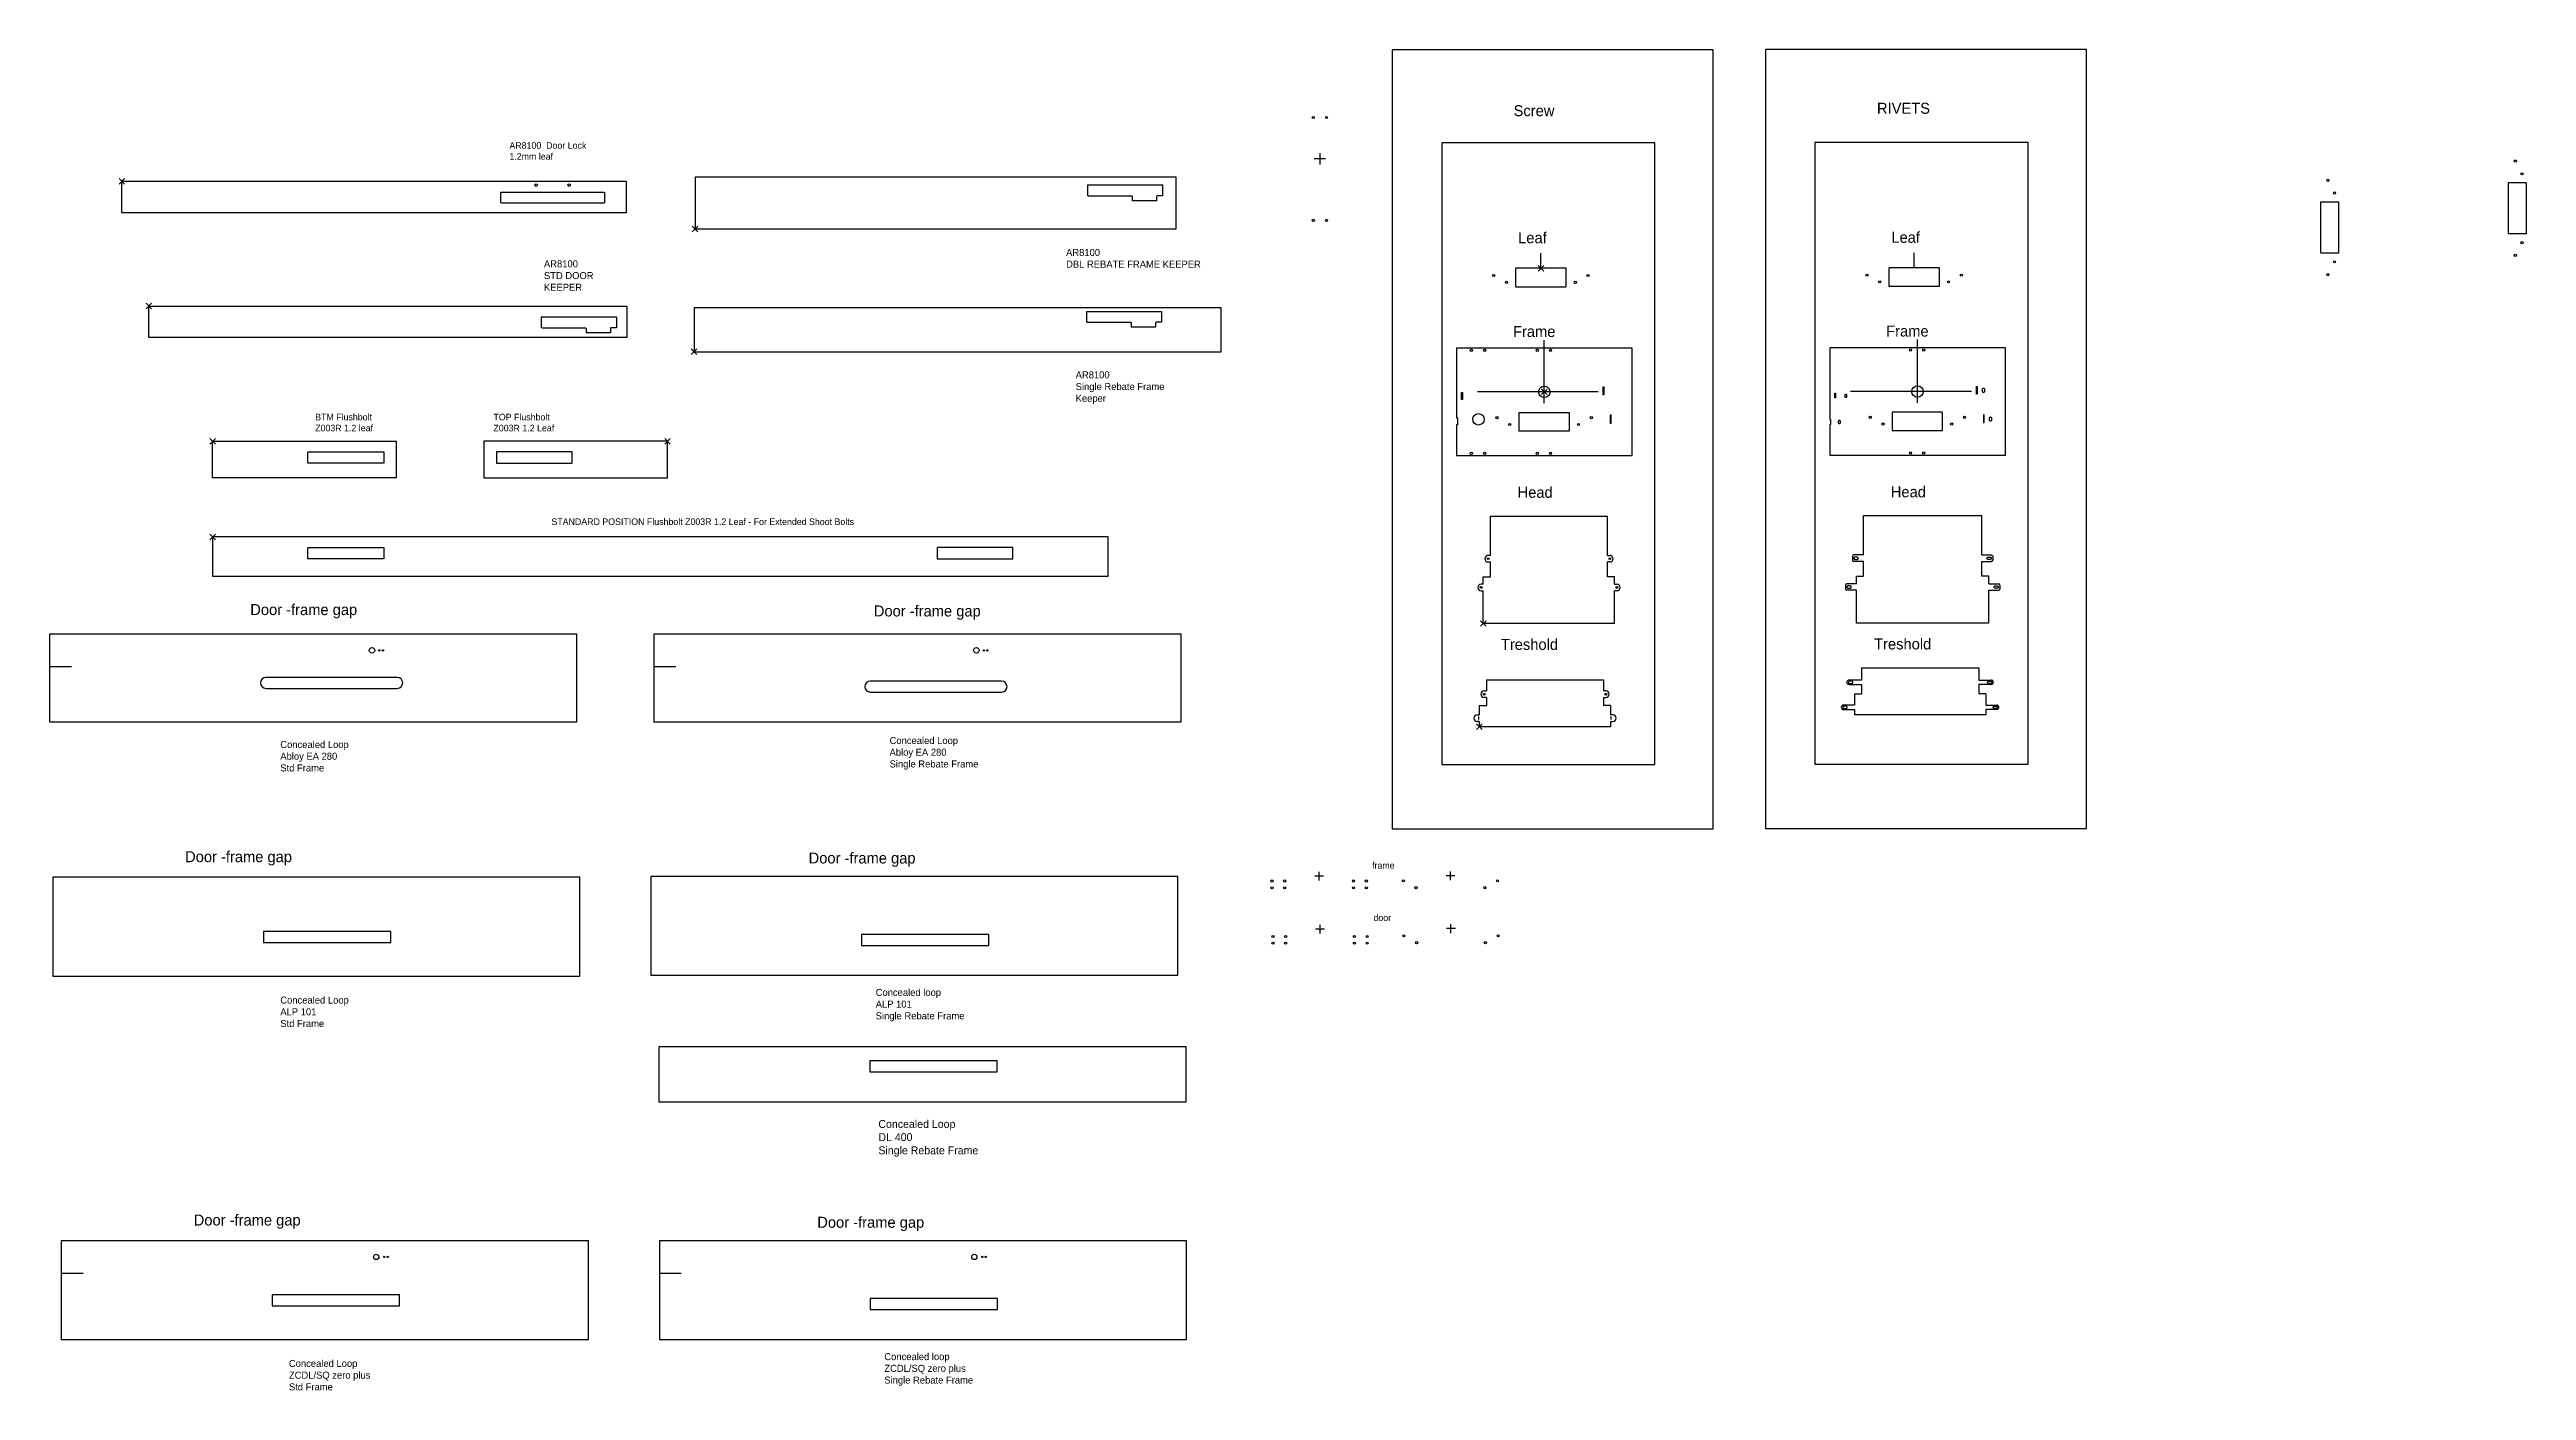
# Model space of a CAD drawing. Header units: millimetres. Extents: x 544 to 6182, y -2395 to 658.
import ezdxf

# ---------------------------------------------------------------- set-up
doc = ezdxf.new("R2010")
doc.units = ezdxf.units.MM

msp = doc.modelspace()

# ---------------------------------------------------------------- linework, layer by layer
for p, q in [((3448.7, 409.2), (3422.7, 409.2)), ((3435.7, 422.2), (3435.7, 396.2)), ((6140.5, 354.5), (6140.5, 239.5)), ((6182, 354.5), (6140.5, 354.5)), ((6182.5, 239.5), (6182.5, 354.5)), ((5755.2, 310.7), (5713.7, 310.7)), ((5713.7, 310.7), (5713.7, 195.7)), ((5755.7, 195.7), (5755.7, 310.7)), ((6141, 239.5), (6182.5, 239.5)), ((3938.9, 160.2), (3938.9, 194.3)), ((4788.5, 161.2), (4788.5, 195.3)), ((5714.2, 195.7), (5755.7, 195.7)), ((3996.4, 160.2), (3881.4, 160.2)), ((3881.4, 159.7), (3881.4, 118.2)), ((3881.4, 118.2), (3996.4, 118.2)), ((3996.4, 118.7), (3996.4, 160.2)), ((4846, 161.2), (4731, 161.2)), ((4731, 160.7), (4731, 119.2)), ((4731, 119.2), (4846, 119.2)), ((4846, 119.7), (4846, 161.2)), ((3746.7, -21.7), (3746.7, -180.2)), ((4146.7, -21.7), (3746.7, -21.7)), ((3946.7, -147), (3946.7, -3.1)), ((4146.7, -266.2), (4146.7, -21.7)), ((4996.4, -20.7), (4596.4, -20.7)), ((4596.4, -20.7), (4596.4, -184.2)), ((4796.4, -146), (4796.4, -2.1)), ((4996.4, -265.2), (4996.4, -20.7)), ((4069.6, -121.2), (3794.2, -121.2)), ((4003.7, -168.7), (3888.7, -168.7)), ((4003.7, -209.7), (4003.7, -168.7)), ((4919.3, -120.2), (4643.8, -120.2)), ((4853.4, -167.7), (4738.4, -167.7)), ((4738.4, -168.2), (4738.4, -209.2)), ((4853.4, -208.7), (4853.4, -167.7)), ((3746.7, -180.2), (3748.7, -180.2)), ((3746.7, -196.2), (3746.7, -266.2)), ((3748.7, -196.2), (3746.7, -196.2)), ((3748.7, -180.2), (3748.7, -196.2)), ((3888.7, -169.2), (3888.7, -210.2)), ((3888.7, -210.2), (4003.7, -210.2)), ((4596.4, -184.2), (4598.4, -184.2)), ((4598.4, -195.2), (4596.4, -195.2)), ((4596.4, -195.2), (4596.4, -265.2)), ((4598.4, -184.2), (4598.4, -195.2)), ((4738.4, -209.2), (4853.4, -209.2)), ((3746.7, -266.2), (4146.7, -266.2)), ((4596.4, -265.2), (4996.4, -265.2)), ((3823.8, -404), (4090.8, -404)), ((3823.8, -493.5), (3823.8, -404)), ((4090.8, -493.5), (4090.8, -404)), ((4673.4, -492.5), (4673.4, -403)), ((4673.4, -403), (4942.4, -403)), ((4942.4, -492.5), (4942.4, -403)), ((3823.8, -493.5), (3818.8, -493.5)), ((4090.8, -493.5), (4095.8, -493.5)), ((4648.4, -495.5), (4648.4, -504.5)), ((4673.4, -492.5), (4651.4, -492.5)), ((4673.4, -507.5), (4651.4, -507.5)), ((4673.4, -541), (4673.4, -507.5)), ((4942.4, -492.5), (4964.4, -492.5)), ((4942.4, -507.5), (4964.4, -507.5)), ((4942.4, -541), (4942.4, -507.5)), ((4967.4, -495.5), (4967.4, -504.5)), ((3807.8, -559), (3802.8, -559)), ((3807.8, -542), (3823.8, -542)), ((3807.8, -559), (3807.8, -542)), ((3818.8, -508.5), (3823.8, -508.5)), ((3823.8, -542), (3823.8, -508.5)), ((4090.8, -542), (4090.8, -508.5)), ((4095.8, -508.5), (4090.8, -508.5)), ((4106.8, -542), (4090.8, -542)), ((4106.8, -559), (4106.8, -542)), ((4106.8, -559), (4111.8, -559)), ((4632.4, -561), (4632.4, -570)), ((4657.4, -558), (4635.4, -558)), ((4657.4, -558), (4657.4, -541)), ((4657.4, -541), (4673.4, -541)), ((4958.4, -541), (4942.4, -541)), ((4958.4, -558), (4958.4, -541)), ((4958.4, -558), (4980.4, -558)), ((4983.4, -561), (4983.4, -570)), ((3802.8, -574), (3807.8, -574)), ((3807.8, -648.5), (3807.8, -574)), ((4106.8, -648.5), (4106.8, -574)), ((4111.8, -574), (4106.8, -574)), ((4657.4, -573), (4635.4, -573)), ((4657.4, -647.5), (4657.4, -573)), ((4958.4, -573), (4980.4, -573)), ((4958.4, -647.5), (4958.4, -573)), ((543.9, -672.7), (543.9, -709.7)), ((1743.9, -672.7), (543.9, -672.7)), ((543.9, -672.7), (543.9, -872.7)), ((1743.9, -872.7), (1743.9, -672.7)), ((3119.7, -672.7), (1919.7, -672.7)), ((1919.7, -673), (1919.7, -873)), ((3119.7, -872.7), (3119.7, -672.7)), ((4106.8, -648.5), (3807.8, -648.5)), ((4957.4, -647.5), (4657.4, -647.5)), ((543.9, -746.7), (593.9, -746.7)), ((1919.7, -746.7), (1969.7, -746.7)), ((3814.7, -776.5), (4081.7, -776.5)), ((3814.7, -776.5), (3814.7, -802)), ((4081.7, -776.5), (4081.7, -802)), ((4668.6, -777.4), (4640.3, -777.4)), ((4640.3, -787.4), (4668.6, -787.4)), ((4668.6, -749.4), (4668.6, -777.4)), ((4668.6, -749.4), (4935.6, -749.4)), ((4668.6, -787.4), (4668.6, -808.4)), ((4935.6, -749.4), (4935.6, -777.4)), ((4935.6, -777.4), (4963.9, -777.4)), ((4963.9, -787.4), (4935.6, -787.4)), ((4935.6, -787.4), (4935.6, -808.4)), ((3798.7, -835.5), (3814.7, -835.5)), ((3798.7, -835.5), (3798.7, -856.5)), ((3814.7, -817), (3814.7, -835.5)), ((4086.7, -802), (4081.7, -802)), ((4081.7, -817), (4086.7, -817)), ((4081.7, -817), (4081.7, -835.5)), ((4097.7, -835.5), (4081.7, -835.5)), ((4097.7, -835.5), (4097.7, -856.5)), ((4652.6, -834.4), (4627.6, -834.4)), ((4627.6, -844.4), (4652.6, -844.4)), ((4652.6, -808.4), (4652.6, -834.4)), ((4652.6, -808.4), (4668.6, -808.4)), ((4652.6, -844.4), (4652.6, -856.4)), ((4951.6, -808.4), (4935.6, -808.4)), ((4951.6, -808.4), (4951.6, -834.4)), ((4951.6, -834.4), (4976.6, -834.4)), ((4976.6, -844.4), (4951.6, -844.4)), ((4951.6, -844.4), (4951.6, -856.4)), ((543.9, -872.7), (1743.9, -872.7)), ((1919.7, -872.7), (3119.7, -872.7)), ((3798.7, -871.5), (3798.7, -883.5)), ((4097.7, -883.5), (3798.7, -883.5)), ((4097.7, -883.5), (3798.7, -883.5)), ((4102.7, -856.5), (4097.7, -856.5)), ((4097.7, -871.5), (4102.7, -871.5)), ((4097.7, -871.5), (4097.7, -883.5)), ((4098.7, -867.5), (4098.7, -860.5)), ((4951.6, -856.4), (4652.6, -856.4)), ((3444.1, -1223.7), (3424.1, -1223.7)), ((3434.1, -1233.7), (3434.1, -1213.7)), ((3742.9, -1223.3), (3722.9, -1223.3)), ((3732.9, -1233.3), (3732.9, -1213.3)), ((3446.1, -1344.6), (3426.1, -1344.6)), ((3436.1, -1354.6), (3436.1, -1334.6)), ((3744.2, -1343.3), (3724.2, -1343.3)), ((3734.2, -1353.3), (3734.2, -1333.3)), ((570.7, -2127.8), (620.7, -2127.8)), ((1932.1, -2127.8), (1982.1, -2127.8))]:
    msp.add_line(p, q)
at = {"color": 6}
for p, q in [((702.1, 364.6), (714.7, 352)), ((702.1, 352), (714.7, 364.6)), ((2907.3, 325.2), (2907.3, 350.2)), ((1571.4, 309), (1571.4, 333.5)), ((1571.9, 309), (1806.9, 309)), ((3063.8, 313.9), (3008.8, 313.9)), ((2007, 256), (2019.6, 243.4)), ((2007, 243.4), (2019.6, 256)), ((3932.6, 166.5), (3945.2, 153.9)), ((3932.6, 153.9), (3945.2, 166.5)), ((763.7, 80.6), (776.3, 68)), ((763.7, 68), (776.3, 80.6)), ((2905, 37.2), (2905, 62.2)), ((1664, 24.8), (1664, 49.8)), ((1820.5, 13.5), (1765.5, 13.5)), ((3061.5, 25.9), (3006.5, 25.9)), ((2004.6, -23.4), (2017.3, -36.1)), ((2004.6, -36.1), (2017.3, -23.4)), ((3940.4, -114.9), (3953, -127.5)), ((3940.4, -127.5), (3953, -114.9)), ((908.8, -227.3), (921.4, -239.9)), ((908.8, -239.9), (921.4, -227.3)), ((1132.1, -283.6), (1132.1, -257.6)), ((1132.6, -257.6), (1304.6, -257.6)), ((1304.6, -257.6), (1304.6, -283.6)), ((1561, -257.6), (1561, -283.6)), ((1733.5, -257.6), (1561.5, -257.6)), ((1733.5, -283.6), (1733.5, -257.6)), ((1944.2, -227.3), (1956.8, -239.9)), ((1944.2, -239.9), (1956.8, -227.3)), ((1304.1, -283.6), (1132.1, -283.6)), ((1561, -283.6), (1733, -283.6)), ((908.8, -445.2), (921.4, -457.8)), ((908.8, -457.8), (921.4, -445.2)), ((1132.1, -501.5), (1132.1, -475.5)), ((1304.1, -501.5), (1132.1, -501.5)), ((1132.6, -475.5), (1304.6, -475.5)), ((1304.6, -475.5), (1304.6, -501.5)), ((2564.6, -475.5), (2564.6, -501.5)), ((2564.6, -501.5), (2736.6, -501.5)), ((2737.1, -475.5), (2565.1, -475.5)), ((2737.1, -501.5), (2737.1, -475.5)), ((3801.5, -642.1), (3814.1, -654.8)), ((3801.5, -654.8), (3814.1, -642.1)), ((1023.9, -783.7), (1023.9, -783.7)), ((1335.4, -771.2), (1036.4, -771.2)), ((1347.9, -783.7), (1347.9, -783.7)), ((2711.2, -779.7), (2412.2, -779.7)), ((1036.4, -796.2), (1335.4, -796.2)), ((2412.2, -804.7), (2711.2, -804.7)), ((3809.7, -802), (3814.7, -802)), ((3814.7, -817), (3809.7, -817)), ((3792.4, -877.2), (3805, -889.8)), ((3792.4, -889.8), (3805, -877.2)), ((3793.7, -856.5), (3798.7, -856.5)), ((3798.7, -871.5), (3793.7, -871.5)), ((3797.7, -867.5), (3797.7, -860.5))]:
    msp.add_line(p, q, dxfattribs=at)
for points in [[(3600.3, -1116.1), (4331, -1116.1), (4331, 657.3), (3600.3, 657.3)], [(4450, -1115.2), (5180.7, -1115.2), (5180.7, 658.3), (4450, 658.3)], [(3713.2, -969.5), (4198.4, -969.5), (4198.4, 445.9), (3713.2, 445.9)], [(4562.8, -968.5), (5048.1, -968.5), (5048.1, 446.9), (4562.8, 446.9)], [(708.4, 358.3), (1856.8, 358.3), (1856.8, 286.4), (708.4, 286.4)], [(2013.3, 249.7), (3108.9, 249.7), (3108.9, 368), (2013.3, 368)], [(770, 74.3), (1858.4, 74.3), (1858.4, 2.4), (770, 2.4)], [(2011, -29.7), (3211, -29.7), (3211, 70.3), (2011, 70.3)], [(4080.5, -109.7), (4082.5, -109.7), (4082.5, -127.7), (4080.5, -127.7)], [(4930.2, -108.7), (4932.2, -108.7), (4932.2, -126.7), (4930.2, -126.7)], [(3760.2, -138.5), (3758.2, -138.5), (3758.2, -122.5), (3760.2, -122.5)], [(4609.9, -135), (4607.9, -135), (4607.9, -124), (4609.9, -124)], [(4096.5, -192.2), (4098.5, -192.2), (4098.5, -174.2), (4096.5, -174.2)], [(4946.2, -191.2), (4948.2, -191.2), (4948.2, -173.2), (4946.2, -173.2)], [(915.1, -233.6), (1332.8, -233.6), (1332.8, -317.2), (915.1, -317.2)], [(1950.5, -233.6), (1532.8, -233.6), (1532.8, -317.2), (1950.5, -317.2)], [(915.1, -540.5), (2954.1, -540.5), (2954.1, -451.5), (915.1, -451.5)], [(551, -1451.4), (1751, -1451.4), (1751, -1226.4), (551, -1226.4)], [(1912.5, -1449.4), (3112.5, -1449.4), (3112.5, -1224.4), (1912.5, -1224.4)], [(1031, -1374.9), (1321, -1374.9), (1321, -1349.9), (1031, -1349.9)], [(2392.5, -1381.4), (2682.5, -1381.4), (2682.5, -1356.4), (2392.5, -1356.4)], [(1931.2, -1737.7), (3131.2, -1737.7), (3131.2, -1612.7), (1931.2, -1612.7)], [(2411.2, -1669.7), (2701.2, -1669.7), (2701.2, -1644.7), (2411.2, -1644.7)], [(570.7, -2278.8), (1770.7, -2278.8), (1770.7, -2053.8), (570.7, -2053.8)], [(1932.1, -2278.8), (3132.1, -2278.8), (3132.1, -2053.8), (1932.1, -2053.8)], [(1050.7, -2202.3), (1340.7, -2202.3), (1340.7, -2177.3), (1050.7, -2177.3)], [(2412.1, -2210.8), (2702.1, -2210.8), (2702.1, -2185.8), (2412.1, -2185.8)]]:
    msp.add_lwpolyline(points, close=True)
for points in [[(2907.3, 350.2), (3077.3, 350.2)], [(3077.8, 350.2), (3077.8, 325.2)], [(1571.4, 333.5), (1806.4, 333.5)], [(1806.9, 333.5), (1806.9, 309)], [(2905, 62.2), (3075, 62.2)], [(3075.5, 62.2), (3075.5, 37.2)], [(1664, 49.8), (1834, 49.8)], [(1834.5, 49.8), (1834.5, 24.8)]]:
    msp.add_lwpolyline(points, dxfattribs=at)
for points in [[(2907.8, 325.2), (3006.8, 325.2, -0.414214), (3008.8, 323.2), (3008.8, 313.9)], [(3077.8, 325.2), (3065.8, 325.2, 0.414214), (3063.8, 323.2), (3063.8, 313.9)], [(1664.5, 24.8), (1763.5, 24.8, -0.414214), (1765.5, 22.8), (1765.5, 13.5)], [(1834.5, 24.8), (1822.5, 24.8, 0.414214), (1820.5, 22.8), (1820.5, 13.5)], [(2905.5, 37.2), (3004.5, 37.2, -0.414214), (3006.5, 35.2), (3006.5, 25.9)], [(3075.5, 37.2), (3063.5, 37.2, 0.414214), (3061.5, 35.2), (3061.5, 25.9)]]:
    msp.add_lwpolyline(points, format="xyb", dxfattribs=at)
for points in [[(4946.5, -122.7), (4946.5, -122.7, -0.414214), (4944, -120.2), (4944, -115.2, -0.414214), (4946.5, -112.7), (4946.5, -112.7, -0.414214), (4949, -115.2), (4949, -120.2, -0.414214)], [(4633.2, -133.7), (4633.2, -133.7, 0.414214), (4635.7, -131.2), (4635.7, -129.2, 0.414214), (4633.2, -126.7), (4633.2, -126.7, 0.414214), (4630.7, -129.2), (4630.7, -131.2, 0.414214)], [(4618.4, -193.2), (4618.4, -193.2, 0.414214), (4620.9, -190.7), (4620.9, -188.7, 0.414214), (4618.4, -186.2), (4618.4, -186.2, 0.414214), (4615.9, -188.7), (4615.9, -190.7, 0.414214)], [(4962.5, -188.2), (4962.5, -188.2, -0.414214), (4960, -185.7), (4960, -180.7, -0.414214), (4962.5, -178.2), (4962.5, -178.2, -0.414214), (4965, -180.7), (4965, -185.7, -0.414214)], [(4653.9, -502.5), (4658.9, -502.5, 0.414214), (4661.4, -500), (4661.4, -500, 0.414214), (4658.9, -497.5), (4653.9, -497.5, 0.414214), (4651.4, -500), (4651.4, -500, 0.414214)], [(4961.9, -502.5), (4956.9, -502.5, -0.414214), (4954.4, -500), (4954.4, -500, -0.414214), (4956.9, -497.5), (4961.9, -497.5, -0.414214), (4964.4, -500), (4964.4, -500, -0.414214)], [(4637.9, -568), (4642.9, -568, 0.414214), (4645.4, -565.5), (4645.4, -565.5, 0.414214), (4642.9, -563), (4637.9, -563, 0.414214), (4635.4, -565.5), (4635.4, -565.5, 0.414214)], [(4977.9, -568), (4972.9, -568, -0.414214), (4970.4, -565.5), (4970.4, -565.5, -0.414214), (4972.9, -563), (4977.9, -563, -0.414214), (4980.4, -565.5), (4980.4, -565.5, -0.414214)], [(4641.3, -784.9), (4646.3, -784.9, 0.414214), (4648.8, -782.4), (4648.8, -782.4, 0.414214), (4646.3, -779.9), (4641.3, -779.9, 0.414214), (4638.8, -782.4), (4638.8, -782.4, 0.414214)], [(4962.9, -784.9), (4957.9, -784.9, -0.414214), (4955.4, -782.4), (4955.4, -782.4, -0.414214), (4957.9, -779.9), (4962.9, -779.9, -0.414214), (4965.4, -782.4), (4965.4, -782.4, -0.414214)], [(4628.6, -841.9), (4633.6, -841.9, 0.414214), (4636.1, -839.4), (4636.1, -839.4, 0.414214), (4633.6, -836.9), (4628.6, -836.9, 0.414214), (4626.1, -839.4), (4626.1, -839.4, 0.414214)], [(4975.6, -841.9), (4970.6, -841.9, -0.414214), (4968.1, -839.4), (4968.1, -839.4, -0.414214), (4970.6, -836.9), (4975.6, -836.9, -0.414214), (4978.1, -839.4), (4978.1, -839.4, -0.414214)]]:
    msp.add_lwpolyline(points, format="xyb", close=True)
for centre, radius in [((3420.7, 503.7), 2.5), ((3450.7, 503.7), 2.5), ((6157, 404.3), 2.5), ((6172.4, 375.3), 2.5), ((3420.7, 269.2), 2.5), ((3450.7, 269.2), 2.5), ((6157, 189.7), 2.5), ((6172.4, 218.7), 2.5), ((4681.2, 144.7), 2.5), ((4710.2, 129.3), 2.5), ((4866.8, 129.3), 2.5), ((4895.8, 144.7), 2.5), ((4780.3, -25.7), 2.5), ((4810.3, -25.7), 2.5), ((3946.7, -121.2), 13), ((4796.4, -120.2), 13), ((4688.6, -179), 2.5), ((4717.6, -194.4), 2.5), ((4874.2, -194.4), 2.5), ((4903.2, -179), 2.5), ((4780.3, -260.2), 2.5), ((4810.3, -260.2), 2.5), ((4095.8, -501), 1.9), ((4111.8, -566.5), 1.9), ((4086.7, -809.5), 1.9), ((3326.8, -1235), 2.5), ((3355.8, -1235), 2.5), ((3512.4, -1235), 2.5), ((3541.4, -1235), 2.5), ((3625.6, -1234.6), 2.5), ((3840.2, -1234.6), 2.5), ((3326.8, -1250.4), 2.5), ((3355.8, -1250.4), 2.5), ((3512.4, -1250.4), 2.5), ((3541.4, -1250.4), 2.5), ((3654.6, -1250), 2.5), ((3811.2, -1250), 2.5), ((3328.8, -1361.1), 2.5), ((3328.8, -1376.5), 2.5), ((3357.8, -1361.1), 2.5), ((3357.8, -1376.5), 2.5), ((3514.4, -1361.1), 2.5), ((3514.4, -1376.5), 2.5), ((3543.4, -1361.1), 2.5), ((3543.4, -1376.5), 2.5), ((3626.9, -1359.8), 2.5), ((3655.9, -1375.2), 2.5), ((3812.5, -1375.2), 2.5), ((3841.5, -1359.8), 2.5), ((1287.7, -2090.8), 6), ((2649.1, -2090.8), 6), ((1305.7, -2090.8), 1.5), ((1313.7, -2090.8), 1.5), ((2667.1, -2090.8), 1.5), ((2675.1, -2090.8), 1.5)]:
    msp.add_circle(centre, radius)
for centre, radius in [((1651.4, 349.8), 3), ((1726.9, 349.8), 3), ((5730.2, 360.5), 2.5), ((5745.6, 331.5), 2.5), ((5745.6, 174.9), 2.5), ((3831.6, 143.7), 2.5), ((3860.6, 128.3), 2.5), ((4017.2, 128.3), 2.5), ((4046.2, 143.7), 2.5), ((5730.2, 145.9), 2.5), ((3780.7, -26.7), 2.5), ((3810.7, -26.7), 2.5), ((3930.7, -26.7), 2.5), ((3960.7, -26.7), 2.5), ((3796.7, -183.7), 13), ((3838.9, -180), 2.5), ((3867.9, -195.4), 2.5), ((4024.5, -195.4), 2.5), ((4053.5, -180), 2.5), ((3780.7, -261.2), 2.5), ((3810.7, -261.2), 2.5), ((3930.7, -261.2), 2.5), ((3960.7, -261.2), 2.5), ((3818.8, -501), 1.9), ((3802.8, -566.5), 1.9), ((1277.9, -709.7), 6.25), ((1294.9, -709.7), 1.5), ((1302.9, -709.7), 1.5), ((2653.7, -709.7), 6.25), ((2670.7, -709.7), 1.5), ((2678.7, -709.7), 1.5), ((3809.7, -809.5), 1.9)]:
    msp.add_circle(centre, radius, dxfattribs=at)
for centre, radius, start, end in [((3818.8, -501), 7.5, 90, 270), ((4095.8, -501), 7.5, 270, 90), ((4651.4, -495.5), 3, 90, 180), ((4651.4, -504.5), 3, 180, 270), ((4964.4, -495.5), 3, 0, 90), ((4964.4, -504.5), 3, 270, 0), ((3802.8, -566.5), 7.5, 90, 270), ((4111.8, -566.5), 7.5, 270, 90), ((4635.4, -561), 3, 90, 180), ((4980.4, -561), 3, 0, 90), ((4635.4, -570), 3, 180, 270), ((4980.4, -570), 3, 270, 0), ((4640.3, -782.4), 5, 90, 180), ((4640.3, -782.4), 5, 180, 270), ((4963.9, -782.4), 5, 0, 90), ((4963.9, -782.4), 5, 270, 0), ((4086.7, -809.5), 7.5, 270, 90), ((4627.6, -839.4), 5, 90, 180), ((4627.6, -839.4), 5, 180, 270), ((4976.6, -839.4), 5, 0, 90), ((4976.6, -839.4), 5, 270, 0), ((4102.7, -864), 7.5, 270, 90)]:
    msp.add_arc(centre, radius, start, end)
for centre, radius, start, end in [((1036.4, -783.7), 12.5, 90, 180), ((1036.4, -783.7), 12.5, 180, 270), ((1335.4, -783.7), 12.5, 0, 90), ((1335.4, -783.7), 12.5, 270, 0), ((2412.2, -792.2), 12.5, 90, 180), ((2711.2, -792.2), 12.5, 0, 90), ((2412.2, -792.2), 12.5, 180, 270), ((2711.2, -792.2), 12.5, 270, 0), ((3809.7, -809.5), 7.5, 90, 270), ((3793.7, -864), 7.5, 90, 270)]:
    msp.add_arc(centre, radius, start, end, dxfattribs=at)

# ---------------------------------------------------------------- texts
at = {"attachment_point": 1}
for s, insert, char_height, width in [('Screw', (3876.8, 531.6), 25, 189.031), ('RIVETS', (4703.9, 537.1), 25, 189.031), ('AR8100  Door Lock 1.2mm leaf', (1590.8, 447.4), 15, 194.223), ('Leaf', (3887.1, 242.3), 25, 110.847), ('Leaf', (4736.7, 243.3), 25, 110.847), ('AR8100\\PSTD DOOR^JKEEPER', (1669.4, 178.3), 16, 123.268), ('AR8100\\PDBL REBATE FRAME KEEPER', (2858, 204.3), 16, 506.415), ('Frame', (3875.3, 28.9), 25, 130.767), ('Frame', (4724.9, 29.8), 25, 130.767), ('AR8100\\PSingle Rebate Frame\\PKeeper', (2879.8, -74.4), 16, 311.675), ('BTM Flushbolt \\PZ003R 1.2 leaf', (1148.6, -171), 15, 236.606), ('TOP Flushbolt\\PZ003R 1.2 Leaf', (1554.4, -171.1), 15, 377.252), ('Head', (3885.8, -337.3), 25, 121.299), ('Head', (4735.4, -336.3), 25, 121.299), ('STANDARD POSITION Flushbolt Z003R 1.2 Leaf - For Extended Shoot Bolts', (1686.4, -409.3), 15, 1602.532), ('Door -frame gap', (1000.8, -604.4), 25, 695.187), ('Door -frame gap', (2420.3, -607.5), 25, 695.187), ('Treshold', (3847.8, -683.6), 25, 214.37), ('Treshold', (4697.5, -682.6), 25, 214.37), ('Concealed Loop\\PAbloy EA 280\\PStd Frame', (1069.2, -916.1), 16, 299.921), ('Concealed Loop\\PAbloy EA 280\\PSingle Rebate Frame', (2456.2, -907), 16, 294.326), ('Door -frame gap', (852.4, -1167), 25, 695.187), ('Door -frame gap', (2271.9, -1170), 25, 695.187), ('frame', (3554.6, -1191.8), 15, 222.554), ('door', (3557.7, -1310.9), 15, 139.193), ('Concealed Loop\\PALP 101\\PStd Frame', (1069.2, -1498), 16, 269.822), ('Concealed loop\\PALP 101\\PSingle Rebate Frame', (2424.6, -1480.5), 16, 294.835), ('Concealed Loop\\PDL 400\\PSingle Rebate Frame', (2430.7, -1779.1), 18, 357.687), ('Door -frame gap', (872.1, -1994.3), 25, 695.187), ('Door -frame gap', (2291.6, -1999.4), 25, 695.187), ('Concealed loop\\PZCDL/SQ zero plus\\PSingle Rebate Frame', (2444.2, -2309.8), 16, 294.835), ('Concealed Loop\\PZCDL/SQ zero plus\\PStd Frame', (1088.8, -2325.3), 16, 269.822)]:
    msp.add_mtext(s, dxfattribs=dict(at, insert=insert, char_height=char_height, width=width))

doc.saveas('drawing.dxf')
